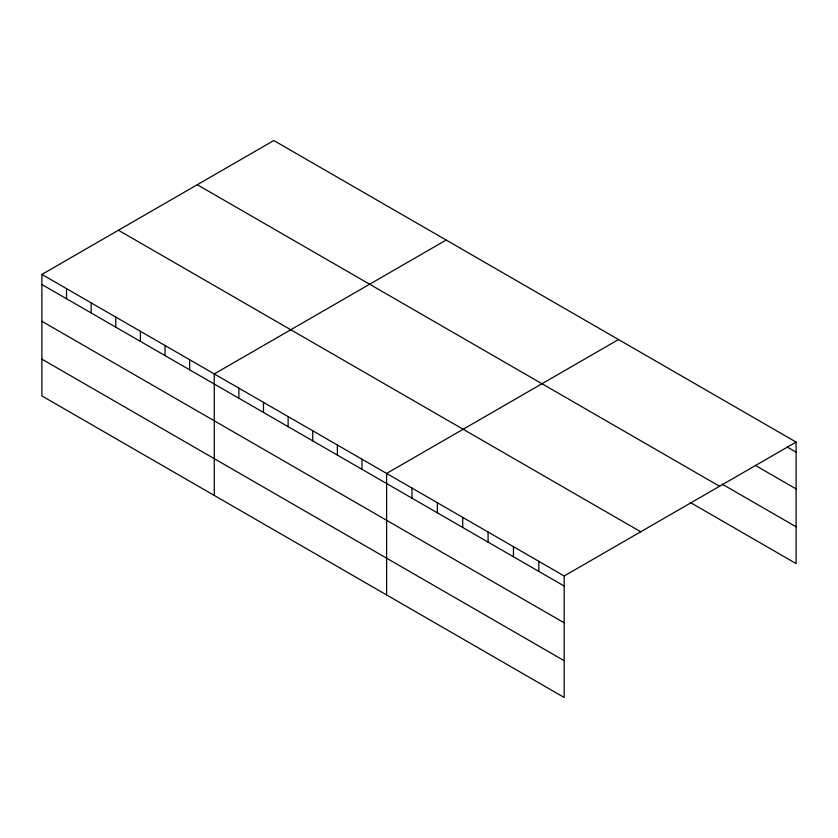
<?xml version="1.0" encoding="UTF-8"?>
<svg xmlns="http://www.w3.org/2000/svg" width="838" height="838" viewBox="0 0 838 838"><rect width="100%" height="100%" fill="white"/><g stroke="black" fill="none" stroke-linecap="round" stroke-linejoin="round"><path stroke-width="1.26" d="M564.184 622.823L564.194 575.968L41.9 274.424L41.9 395.924L564.184 697.467L564.184 622.823L41.9 321.279M690.219 502.444L796.1 563.576L796.1 442.076L273.806 140.533L41.9 274.424M446.162 240.045L214.256 373.937L214.256 495.436M618.517 339.547L386.611 473.449L386.611 594.938M564.194 575.968L796.1 442.076M787.28 447.063L796.1 452.164M755.289 465.362L796.1 488.931M722.199 484.144L796.1 526.809M197.276 184.716L719.57 486.26M118.43 230.241L640.724 531.784M41.9 284.511L564.194 586.055M41.9 359.156L564.184 660.7M538.824 561.324L538.824 571.411M513.453 546.68L513.453 556.757M488.083 532.025L488.083 542.113M462.712 517.381L462.712 527.469M437.352 502.737L437.352 512.825M411.982 488.093L411.982 498.181M361.985 459.224L361.985 469.311M337.368 445.009L337.368 455.097M312.742 430.795L312.742 440.882M288.125 416.58L288.125 426.668M263.499 402.366L263.499 412.453M238.882 388.151L238.882 398.239M189.629 359.722L189.629 369.809M165.013 345.507L165.013 355.595M140.386 331.293L140.386 341.38M115.77 317.078L115.77 327.155M91.143 302.864L91.143 312.941M66.527 288.639L66.527 298.726"/></g></svg>
